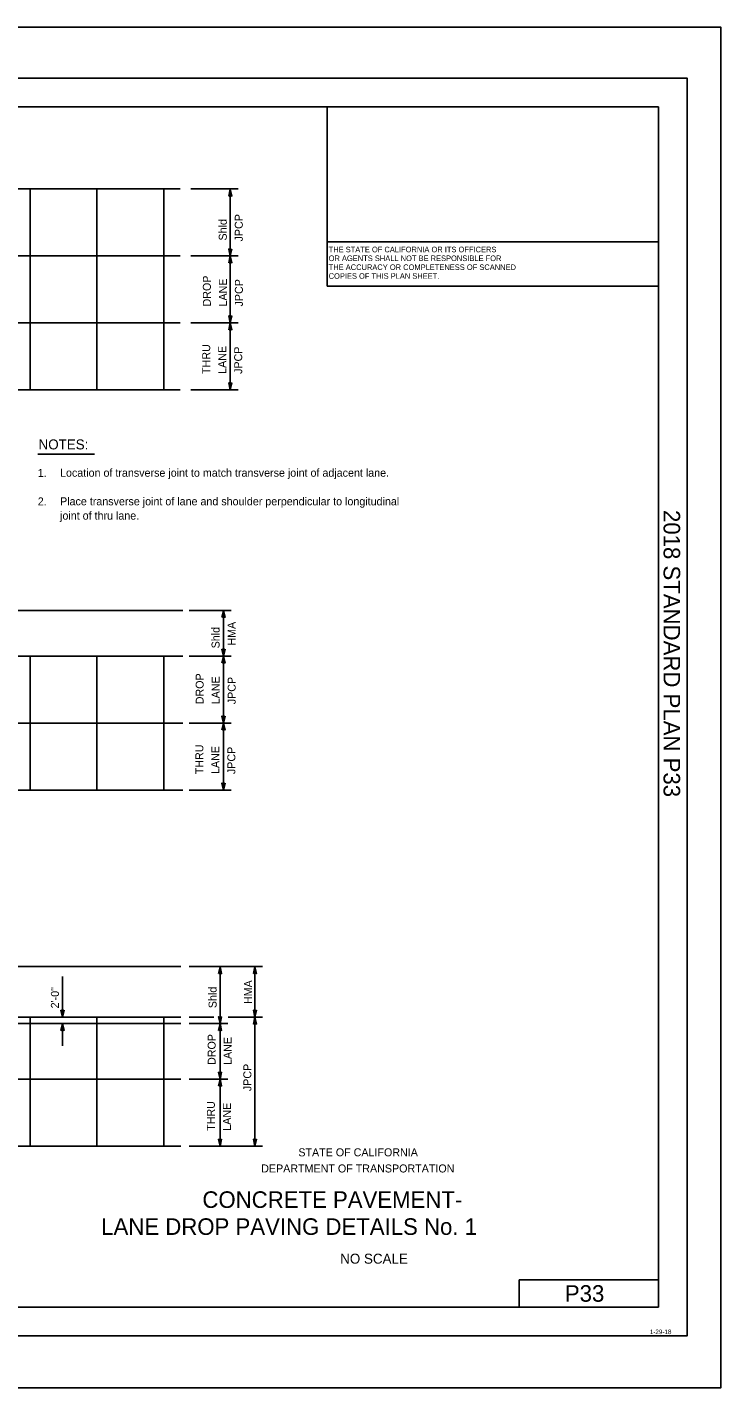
# Model space of a CAD drawing. Extents: x -894 to 866, y -476 to 714.
# Drawn here: x 259 to 866, y -476 to 714 of the extents above; entities that cross this region are included whole.
import ezdxf

# ---------------------------------------------------------------- set-up
doc = ezdxf.new("R2010")
doc.units = 0
for name, color, linetype in [('10 Sheet Format', 7, 'Continuous'), ('56 Stage 3 Anno', 7, 'Continuous'), ('57 Undefined', 7, 'Continuous'), ('60 Nongeo Data', 7, 'Continuous')]:
    doc.layers.add(name, color=color, linetype=linetype)

msp = doc.modelspace()

# ---------------------------------------------------------------- linework, layer by layer
at = {"layer": '10 Sheet Format'}
for p, q in [((-863.5, 669), (836.5, 669)), ((836.5, 669), (836.5, -431)), ((-813.5, 644), (811.5, 644)), ((521.6, 525.9), (521.6, 644)), ((811.5, -406), (811.5, 644)), ((811.5, 525.9), (521.6, 525.9)), ((521.6, 487.1), (521.6, 525.9)), ((811.5, 487.1), (521.6, 487.1)), ((811.5, -381.9), (689.5, -381.9)), ((689.5, -381.9), (689.5, -406)), ((-813.5, -406), (811.5, -406)), ((-863.5, -431), (836.5, -431))]:
    msp.add_line(p, q, dxfattribs=at)
for points in [[(-894, 713.6), (866, 713.6), (866, -476.4), (-894, -476.4)], [(-863.5, -431), (836.5, -431), (836.5, 669), (-863.5, 669)]]:
    msp.add_lwpolyline(points, close=True, dxfattribs=at)
at = {"layer": '56 Stage 3 Anno'}
for p, q in [((402.6, 572.1), (443.8, 572.1)), ((437, 513.5), (437, 571.8)), ((437, 571.8), (437, 571.8)), ((435.7, 565.8), (435.7, 565.8)), ((438.4, 565.8), (438.4, 565.8)), ((402.6, 513.5), (443.8, 513.5)), ((435.7, 519.5), (435.7, 519.5)), ((437, 455), (437, 513.5)), ((437, 513.5), (437, 513.5)), ((437, 513.5), (437, 513.5)), ((438.4, 519.5), (438.4, 519.5)), ((435.7, 507.5), (435.7, 507.5)), ((438.4, 507.5), (438.4, 507.5)), ((402.6, 455), (443.8, 455)), ((435.7, 461), (435.7, 461)), ((437, 396.4), (437, 455)), ((437, 455), (437, 455)), ((437, 455), (437, 455)), ((438.4, 461), (438.4, 461)), ((435.7, 449), (435.7, 449)), ((438.4, 449), (438.4, 449)), ((402.6, 396.4), (443.8, 396.4)), ((435.7, 402.4), (435.7, 402.4)), ((437, 396.4), (437, 396.4)), ((438.4, 402.4), (438.4, 402.4)), ((401, 203.5), (437.8, 203.5)), ((431.1, 163.5), (431.1, 203.5)), ((431.1, 203.5), (431.1, 203.5)), ((429.7, 197.5), (429.7, 197.5)), ((432.4, 197.5), (432.4, 197.5)), ((429.7, 169.5), (429.7, 169.5)), ((432.4, 169.5), (432.4, 169.5)), ((401, 163.5), (437.8, 163.5)), ((429.7, 157.5), (429.7, 157.5)), ((431.1, 105), (431.1, 163.5)), ((431.1, 163.5), (431.1, 163.5)), ((431.1, 163.5), (431.1, 163.5)), ((432.4, 157.5), (432.4, 157.5)), ((429.7, 111), (429.7, 111)), ((432.4, 111), (432.4, 111)), ((401, 105), (437.8, 105)), ((429.7, 99), (429.7, 99)), ((431.1, 46.4), (431.1, 105)), ((431.1, 105), (431.1, 105)), ((431.1, 105), (431.1, 105)), ((432.4, 99), (432.4, 99)), ((429.7, 52.4), (429.7, 52.4)), ((432.4, 52.4), (432.4, 52.4)), ((401, 46.4), (437.8, 46.4)), ((431.1, 46.4), (431.1, 46.4)), ((290.2, -152.3), (290.2, -116.6)), ((400.9, -107.9), (465.2, -107.9)), ((426.7, -114.2), (426.7, -114.2)), ((428.1, -157.9), (428.1, -107.9)), ((428.1, -108.2), (428.1, -108.2)), ((429.4, -114.2), (429.4, -114.2)), ((457.2, -114.2), (457.2, -114.2)), ((458.5, -152.3), (458.5, -107.9)), ((458.5, -108.2), (458.5, -108.2)), ((459.9, -114.2), (459.9, -114.2)), ((288.9, -146.3), (288.9, -146.3)), ((290.2, -152.3), (290.2, -152.3)), ((291.6, -146.3), (291.6, -146.3)), ((400.9, -152.3), (422.6, -152.3)), ((426.7, -151.9), (426.7, -151.9)), ((429.4, -151.9), (429.4, -151.9)), ((435.1, -152.3), (465.2, -152.3)), ((457.2, -146.3), (457.2, -146.3)), ((458.5, -265), (458.5, -152.3)), ((458.5, -152.3), (458.5, -152.3)), ((458.5, -152.3), (458.5, -152.3)), ((459.9, -146.3), (459.9, -146.3)), ((288.9, -163.9), (288.9, -163.9)), ((290.2, -177.4), (290.2, -157.9)), ((290.2, -157.9), (290.2, -157.9)), ((291.6, -163.9), (291.6, -163.9)), ((400.9, -157.9), (434.8, -157.9)), ((426.7, -163.9), (426.7, -163.9)), ((428.1, -206.4), (428.1, -157.9)), ((428.1, -157.9), (428.1, -157.9)), ((428.1, -157.9), (428.1, -157.9)), ((429.4, -163.9), (429.4, -163.9)), ((457.2, -158.3), (457.2, -158.3)), ((459.9, -158.3), (459.9, -158.3)), ((426.7, -200.4), (426.7, -200.4)), ((429.4, -200.4), (429.4, -200.4)), ((400.9, -206.4), (434.8, -206.4)), ((426.7, -212.4), (426.7, -212.4)), ((428.1, -265), (428.1, -206.4)), ((428.1, -206.4), (428.1, -206.4)), ((428.1, -206.4), (428.1, -206.4)), ((429.4, -212.4), (429.4, -212.4)), ((426.7, -259), (426.7, -259)), ((429.4, -259), (429.4, -259)), ((457.2, -259), (457.2, -259)), ((459.9, -259), (459.9, -259)), ((400.9, -265), (465.2, -265)), ((428.1, -265), (428.1, -265)), ((458.5, -265), (458.5, -265))]:
    msp.add_line(p, q, dxfattribs=at)
for points in [[(435.7, 565.8), (437, 571.8), (438.4, 565.8), (438, 566), (437, 570.4), (436, 566), (436.4, 566.2), (437, 569), (437.6, 566.2), (437.3, 566.4), (437, 567.6), (436.7, 566.4), (437, 566.6), (438.4, 565.8), (437, 566.6)], [(438.4, 519.5), (437, 513.5), (435.7, 519.5), (436, 519.3), (437, 514.9), (438, 519.3), (437.7, 519.1), (437, 516.3), (436.4, 519.1), (436.8, 518.9), (437, 517.7), (437.3, 518.9), (437, 518.7), (435.7, 519.5), (437, 518.7)], [(435.7, 507.5), (437, 513.5), (438.4, 507.5), (438, 507.8), (437, 512.2), (436, 507.8), (436.4, 508), (437, 510.8), (437.6, 508), (437.3, 508.2), (437, 509.4), (436.7, 508.2), (437, 508.3), (438.4, 507.5), (437, 508.3)], [(438.4, 461), (437, 455), (435.7, 461), (436, 460.8), (437, 456.4), (438, 460.8), (437.7, 460.6), (437, 457.8), (436.4, 460.6), (436.8, 460.4), (437, 459.2), (437.3, 460.4), (437, 460.2), (435.7, 461), (437, 460.2)], [(435.7, 449), (437, 455), (438.4, 449), (438, 449.2), (437, 453.6), (436, 449.2), (436.4, 449.5), (437, 452.3), (437.6, 449.5), (437.3, 449.7), (437, 450.9), (436.7, 449.7), (437, 449.8), (438.4, 449), (437, 449.8)], [(438.4, 402.4), (437, 396.4), (435.7, 402.4), (436, 402.2), (437, 397.8), (438, 402.2), (437.7, 402), (437, 399.2), (436.4, 402), (436.8, 401.8), (437, 400.5), (437.3, 401.8), (437, 401.6), (435.7, 402.4), (437, 401.6)], [(429.7, 197.5), (431.1, 203.5), (432.4, 197.5), (432, 197.7), (431.1, 202.1), (430.1, 197.7), (430.4, 197.9), (431.1, 200.8), (431.7, 197.9), (431.3, 198.2), (431.1, 199.4), (430.8, 198.2), (431.1, 198.3), (432.4, 197.5), (431.1, 198.3)], [(432.4, 169.5), (431.1, 163.5), (429.7, 169.5), (430.1, 169.3), (431.1, 164.9), (432, 169.3), (431.7, 169.1), (431.1, 166.3), (430.4, 169.1), (430.8, 168.9), (431.1, 167.7), (431.3, 168.9), (431.1, 168.7), (429.7, 169.5), (431.1, 168.7)], [(429.7, 157.5), (431.1, 163.5), (432.4, 157.5), (432, 157.7), (431.1, 162.1), (430.1, 157.7), (430.4, 157.9), (431.1, 160.8), (431.7, 157.9), (431.3, 158.2), (431.1, 159.4), (430.8, 158.2), (431.1, 158.3), (432.4, 157.5), (431.1, 158.3)], [(432.4, 111), (431.1, 105), (429.7, 111), (430.1, 110.8), (431.1, 106.4), (432, 110.8), (431.7, 110.6), (431.1, 107.8), (430.4, 110.6), (430.8, 110.4), (431.1, 109.1), (431.3, 110.4), (431.1, 110.2), (429.7, 111), (431.1, 110.2)], [(429.7, 99), (431.1, 105), (432.4, 99), (432, 99.2), (431.1, 103.6), (430.1, 99.2), (430.4, 99.4), (431.1, 102.2), (431.7, 99.4), (431.3, 99.6), (431.1, 100.9), (430.8, 99.6), (431.1, 99.8), (432.4, 99), (431.1, 99.8)], [(432.4, 52.4), (431.1, 46.4), (429.7, 52.4), (430.1, 52.2), (431.1, 47.8), (432, 52.2), (431.7, 51.9), (431.1, 49.1), (430.4, 51.9), (430.8, 51.7), (431.1, 50.5), (431.3, 51.7), (431.1, 51.6), (429.7, 52.4), (431.1, 51.6)], [(426.7, -114.2), (428.1, -108.2), (429.4, -114.2), (429, -114), (428.1, -109.6), (427.1, -114), (427.4, -113.8), (428.1, -111), (428.7, -113.8), (428.3, -113.5), (428.1, -112.3), (427.8, -113.6), (428.1, -113.4), (429.4, -114.2), (428.1, -113.4)], [(457.2, -114.2), (458.5, -108.2), (459.9, -114.2), (459.5, -114), (458.5, -109.6), (457.5, -114), (457.9, -113.8), (458.5, -111), (459.1, -113.8), (458.8, -113.5), (458.5, -112.3), (458.3, -113.6), (458.5, -113.4), (459.9, -114.2), (458.5, -113.4)], [(291.6, -146.3), (290.2, -152.3), (288.9, -146.3), (289.3, -146.5), (290.2, -150.9), (291.2, -146.5), (290.9, -146.7), (290.2, -149.5), (289.6, -146.7), (290, -146.9), (290.2, -148.1), (290.5, -146.9), (290.2, -147.1), (288.9, -146.3), (290.2, -147.1)], [(429.4, -151.9), (428.1, -157.9), (426.7, -151.9), (427.1, -152.1), (428.1, -156.5), (429.1, -152.1), (428.7, -152.3), (428.1, -155.1), (427.5, -152.3), (427.8, -152.5), (428.1, -153.8), (428.3, -152.5), (428.1, -152.7), (426.7, -151.9), (428.1, -152.7)], [(459.9, -146.3), (458.5, -152.3), (457.2, -146.3), (457.6, -146.5), (458.5, -150.9), (459.5, -146.5), (459.2, -146.7), (458.5, -149.5), (457.9, -146.7), (458.3, -146.9), (458.5, -148.1), (458.8, -146.9), (458.5, -147.1), (457.2, -146.3), (458.5, -147.1)], [(457.2, -158.3), (458.5, -152.3), (459.9, -158.3), (459.5, -158), (458.5, -153.6), (457.5, -158), (457.9, -157.8), (458.5, -155), (459.1, -157.8), (458.8, -157.6), (458.5, -156.4), (458.3, -157.6), (458.5, -157.5), (459.9, -158.3), (458.5, -157.5)], [(288.9, -163.9), (290.2, -157.9), (291.6, -163.9), (291.2, -163.6), (290.2, -159.2), (289.3, -163.6), (289.6, -163.4), (290.2, -160.6), (290.9, -163.4), (290.5, -163.2), (290.2, -162), (290, -163.2), (290.2, -163.1), (291.6, -163.9), (290.2, -163.1)], [(426.7, -163.9), (428.1, -157.9), (429.4, -163.9), (429, -163.7), (428.1, -159.3), (427.1, -163.7), (427.4, -163.5), (428.1, -160.7), (428.7, -163.5), (428.3, -163.3), (428.1, -162), (427.8, -163.3), (428.1, -163.1), (429.4, -163.9), (428.1, -163.1)], [(429.4, -200.4), (428.1, -206.4), (426.7, -200.4), (427.1, -200.6), (428.1, -205), (429.1, -200.6), (428.7, -200.8), (428.1, -203.7), (427.5, -200.8), (427.8, -201.1), (428.1, -202.3), (428.3, -201.1), (428.1, -201.2), (426.7, -200.4), (428.1, -201.2)], [(426.7, -212.4), (428.1, -206.4), (429.4, -212.4), (429, -212.2), (428.1, -207.8), (427.1, -212.2), (427.4, -212), (428.1, -209.2), (428.7, -212), (428.3, -211.8), (428.1, -210.6), (427.8, -211.8), (428.1, -211.6), (429.4, -212.4), (428.1, -211.6)], [(429.4, -259), (428.1, -265), (426.7, -259), (427.1, -259.3), (428.1, -263.7), (429.1, -259.3), (428.7, -259.5), (428.1, -262.3), (427.5, -259.5), (427.8, -259.7), (428.1, -260.9), (428.3, -259.7), (428.1, -259.8), (426.7, -259), (428.1, -259.8)], [(459.9, -259), (458.5, -265), (457.2, -259), (457.6, -259.3), (458.5, -263.7), (459.5, -259.3), (459.2, -259.5), (458.5, -262.3), (457.9, -259.5), (458.3, -259.7), (458.5, -260.9), (458.8, -259.7), (458.5, -259.8), (457.2, -259), (458.5, -259.8)]]:
    msp.add_lwpolyline(points, close=True, dxfattribs=at)
at = {"layer": '57 Undefined'}
msp.add_line((268.7, 340.2), (318.3, 340.2), dxfattribs=at)
at = {"layer": '60 Nongeo Data'}
for p, q in [((161.3, 572.1), (393, 572.1)), ((261.9, 572.1), (261.9, 396.4)), ((320.4, 572.1), (320.4, 396.4)), ((378.9, 572.1), (378.9, 396.4)), ((161.3, 513.5), (393, 513.5)), ((-703.9, 455), (393, 455)), ((-703.9, 396.4), (393, 396.4)), ((174.5, 203.5), (395.4, 203.5)), ((175.6, 163.5), (395.4, 163.5)), ((261.9, 163.5), (261.9, 46.4)), ((320.4, 163.5), (320.4, 46.4)), ((378.9, 163.5), (378.9, 46.4)), ((-747.2, 105), (395.4, 105)), ((-747.2, 46.4), (395.4, 46.4)), ((174.7, -107.9), (393.6, -107.9)), ((175.6, -152.3), (393.6, -152.3)), ((261.9, -152.3), (261.9, -265)), ((320.4, -152.3), (320.4, -265)), ((378.9, -152.3), (378.9, -265)), ((175.6, -157.9), (393.6, -157.9)), ((-674.4, -206.4), (393.6, -206.4)), ((-699.2, -265), (393.6, -265))]:
    msp.add_line(p, q, dxfattribs=at)

# ---------------------------------------------------------------- texts
at = {"layer": '10 Sheet Format'}
for s, height, p in [('THE STATE OF CALIFORNIA OR ITS OFFICERS', 4.9, (523, 516.7)), ('OR AGENTS SHALL NOT BE RESPONSIBLE FOR', 4.9, (523, 509)), ('THE ACCURACY OR COMPLETENESS OF SCANNED', 4.9, (523, 501.2)), ('COPIES OF THIS PLAN SHEET.', 4.9, (523, 493.5)), ('STATE OF CALIFORNIA', 7, (496.5, -274)), ('DEPARTMENT OF TRANSPORTATION', 7, (464, -288.1)), ('CONCRETE PAVEMENT-', 14.5, (412.6, -319.1)), ('LANE DROP PAVING DETAILS No. 1', 14.5, (324.1, -342.7)), ('NO SCALE', 8.75, (533.1, -367.9)), ('1-29-18', 4, (803.8, -429.5))]:
    msp.add_text(s, height=height, dxfattribs=at).set_placement(p)
msp.add_text('2018 STANDARD PLAN P33', height=14.5, rotation=270, dxfattribs=at).set_placement((815.9, 291.3))
at = {"layer": '57 Undefined'}
for s, p in [('JPCP', (447.9, 526.2)), ('Shld', (433.9, 527)), ('DROP', (420, 469.3)), ('LANE', (434, 469.3)), ('JPCP', (448, 469.3)), ('THRU', (419.4, 410.3)), ('LANE', (433.4, 410.4)), ('JPCP', (447.4, 410.3)), ('HMA', (441.6, 172.7)), ('Shld', (427.6, 170.3)), ('DROP', (413.7, 121.4)), ('LANE', (427.7, 121.4)), ('JPCP', (441.7, 121.4)), ('THRU', (413.4, 60.2)), ('LANE', (427.4, 60.4)), ('JPCP', (441.4, 60.3)), ('2\'-0"', (287.1, -144.6)), ('Shld', (425, -144.4)), ('HMA', (456.1, -140.8)), ('DROP', (424.2, -194.1)), ('LANE', (438.2, -194.1)), ('JPCP', (455.4, -217)), ('THRU', (423.5, -251.7)), ('LANE', (437.5, -251.6))]:
    msp.add_text(s, height=7, rotation=90, dxfattribs=at).set_placement(p)
for s, height, p in [('NOTES:', 8.75, (269.3, 344.3)), ('1.', 7, (268.6, 320.3)), ('Location of transverse joint to match transverse joint of adjacent lane.', 7, (288.1, 320.4)), ('2.', 7, (268.6, 295.3)), ('Place transverse joint of lane and shoulder perpendicular to longitudinal', 7, (288.1, 295.4)), ('joint of thru lane.', 7, (288.1, 282.9))]:
    msp.add_text(s, height=height, dxfattribs=at).set_placement(p)
at = {"layer": '60 Nongeo Data'}
msp.add_text('P33', height=14.5, dxfattribs=at).set_placement((729.6, -401.2))

doc.saveas('drawing.dxf')
